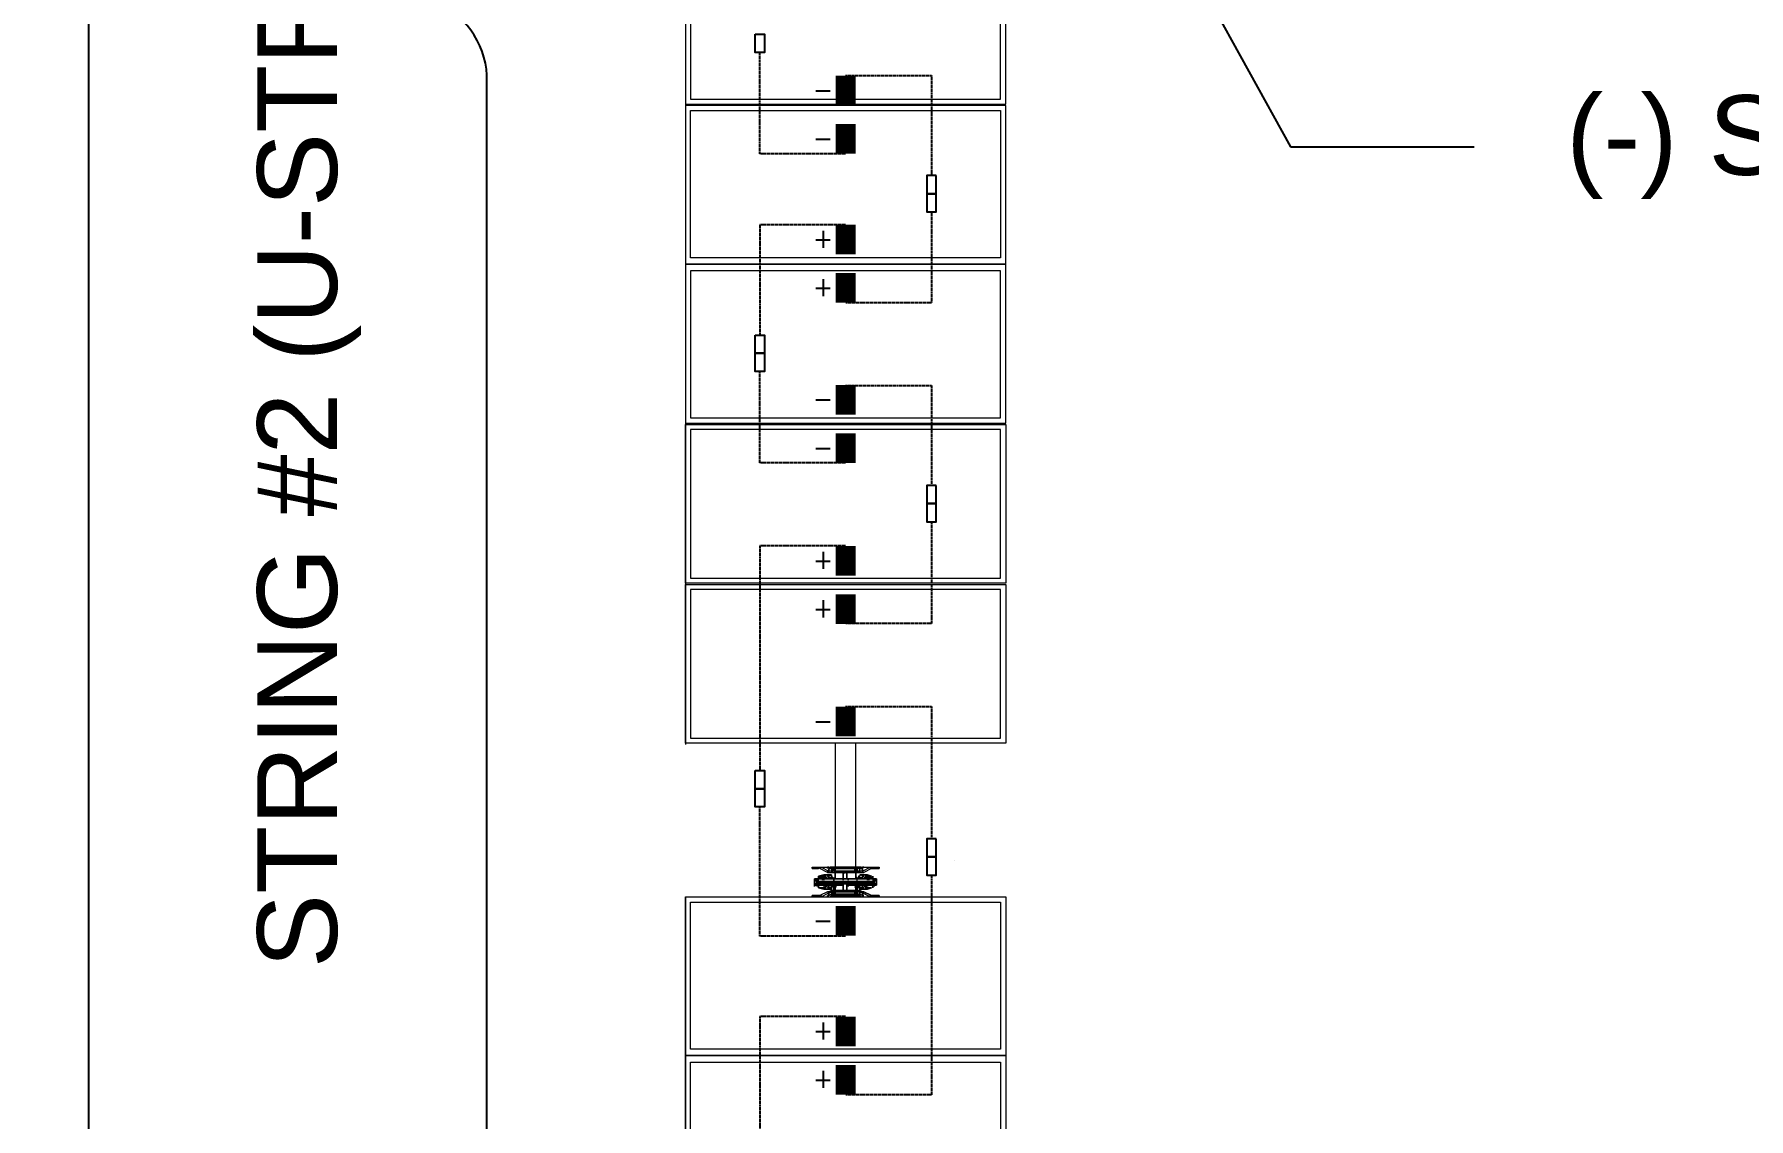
# Model space of a CAD drawing. Header units: feet. Extents: x -13743 to 68376, y -48 to 67763.
# Drawn here: x 5263.4 to 5693.3, y 64284 to 64556 of the extents above; entities that cross this region are included whole.
import ezdxf
from ezdxf import colors
from ezdxf.entities.mleader import LeaderData, LeaderLine
from ezdxf.math import Vec2, Vec3

# ---------------------------------------------------------------- set-up
doc = ezdxf.new("R2010")
doc.units = ezdxf.units.FT
doc.header["$MEASUREMENT"] = 0
doc.linetypes.add('HIDDEN', pattern=[0.375, 0.25, -0.125])
for name, color, linetype in [('E-HARN-COMP', 8, 'Continuous'), ('E-TRNK-CABL-NEG', 6, 'HIDDEN'), ('E-TRUNK-CABLE-POS', 6, 'HIDDEN'), ('G-ANNO-TEXT', 1, 'Continuous'), ('Polarity-Text', 7, 'Continuous')]:
    doc.layers.add(name, color=color, linetype=linetype)
doc.styles.add('NEI-A', font='arial.ttf')

# ---------------------------------------------------------------- blocks, each defined once
blk = doc.blocks.new('A$Ccdbb2b2c')
at = {"lineweight": 5}
for points in [[(9.9446, 0.4133), (11.1829, 0.4133)], [(11.3795, 0.4133), (11.9962, 0.4133), (11.9962, 0), (11.7912, 0), (11.7912, 0.4133), (11.9962, 0.4133)], [(11.5845, 0.4133), (11.5845, 0), (11.7895, 0), (11.7895, 0.4133), (11.5845, 0.4133), (11.5845, 0), (11.5845, 0.4133), (11.7895, 0.4133)], [(11.3412, 0.25), (11.3412, 0.1633)], [(11.3612, 0.2433), (11.3595, 0.2433), (11.3612, 0.2433), (11.3629, 0.2433), (11.3645, 0.2433), (11.3629, 0.2433), (11.3612, 0.2433), (11.3629, 0.2433), (11.3645, 0.245), (11.3629, 0.245), (11.3645, 0.2467), (11.3629, 0.2467), (11.3645, 0.2467), (11.3629, 0.2467), (11.3562, 0.2467), (11.3562, 0.245), (11.3562, 0.2417), (11.3545, 0.2417), (11.3529, 0.2417), (11.3529, 0.2333), (11.3545, 0.2333), (11.3562, 0.2333), (11.3545, 0.2333), (11.3545, 0.23), (11.3545, 0.2333), (11.3545, 0.2417), (11.3562, 0.2417), (11.3562, 0.2433), (11.3562, 0.245), (11.3562, 0.2433), (11.3562, 0.245), (11.3562, 0.2467), (11.3562, 0.245), (11.3579, 0.245), (11.3595, 0.245), (11.3579, 0.245), (11.3595, 0.245), (11.3579, 0.245), (11.3562, 0.2467), (11.3579, 0.2467), (11.3562, 0.2467), (11.3579, 0.245), (11.3595, 0.245), (11.3579, 0.245), (11.3595, 0.245), (11.3579, 0.245), (11.3595, 0.245), (11.3595, 0.2417), (11.3612, 0.2417), (11.3612, 0.245), (11.3629, 0.245), (11.3645, 0.245), (11.3645, 0.2467), (11.3645, 0.245), (11.3645, 0.2433), (11.3629, 0.2433), (11.3645, 0.2433), (11.3629, 0.2433), (11.3645, 0.2433), (11.3645, 0.235), (11.3645, 0.2433), (11.3662, 0.2433), (11.3645, 0.2433), (11.3662, 0.2433), (11.3645, 0.2433), (11.3645, 0.245), (11.3629, 0.2433), (11.3645, 0.2433), (11.3629, 0.2433), (11.3645, 0.2433), (11.3645, 0.245), (11.3629, 0.245), (11.3612, 0.245), (11.3629, 0.245), (11.3612, 0.245), (11.3629, 0.245), (11.3612, 0.245), (11.3629, 0.245), (11.3645, 0.2467), (11.3662, 0.2467), (11.3645, 0.2467), (11.3629, 0.2467), (11.3562, 0.2467), (11.3579, 0.2467)], [(11.3612, 0.2217), (11.3629, 0.2217), (11.3629, 0.1917), (11.3612, 0.1917), (11.3612, 0.2217), (11.3612, 0.2417), (11.3629, 0.2417), (11.3629, 0.2217), (11.3629, 0.2417), (11.3612, 0.2417), (11.3612, 0.2217), (11.3595, 0.2217), (11.3595, 0.1917), (11.3612, 0.1917), (11.3612, 0.1717), (11.3629, 0.1717), (11.3629, 0.1917), (11.3612, 0.1917), (11.3612, 0.2217), (11.3595, 0.2217), (11.3595, 0.2417), (11.3562, 0.2417), (11.3562, 0.2217), (11.3595, 0.2217), (11.3595, 0.2417), (11.3612, 0.2417), (11.3629, 0.2417), (11.3629, 0.2433), (11.3612, 0.2433), (11.3595, 0.2433), (11.3595, 0.2417), (11.3595, 0.245), (11.3579, 0.245), (11.3562, 0.245), (11.3562, 0.2467), (11.3579, 0.2467), (11.3562, 0.2467)], [(11.3562, 0.2467), (11.3562, 0.2467)], [(11.3562, 0.2467), (11.3562, 0.2467)], [(11.3562, 0.245), (11.3562, 0.245)], [(11.3562, 0.2433), (11.3562, 0.235), (11.3562, 0.2433), (11.3562, 0.235), (11.3562, 0.2433), (11.3562, 0.245), (11.3562, 0.2433), (11.3579, 0.2433), (11.3595, 0.2433), (11.3579, 0.2433)], [(11.3562, 0.245), (11.3562, 0.245)], [(11.3645, 0.2467), (11.3645, 0.2467)], [(11.3645, 0.2467), (11.3645, 0.2467)], [(11.3412, 0.2433), (11.3429, 0.2433), (11.3412, 0.2433)], [(11.3412, 0.2433), (11.3429, 0.2433), (11.3412, 0.2433)], [(11.3462, 0.1933), (11.3462, 0.22), (11.3462, 0.2217), (11.3445, 0.2217), (11.3462, 0.2217), (11.3445, 0.2217), (11.3462, 0.2217), (11.3445, 0.2217), (11.3462, 0.2217), (11.3445, 0.2217), (11.3462, 0.2217), (11.3445, 0.2217), (11.3462, 0.2217), (11.3462, 0.22), (11.3462, 0.1933), (11.3462, 0.1917), (11.3462, 0.1883), (11.3479, 0.1883), (11.3479, 0.185), (11.3479, 0.1833), (11.3479, 0.185), (11.3462, 0.185), (11.3412, 0.175), (11.3429, 0.175), (11.3429, 0.1733), (11.3479, 0.1833), (11.3479, 0.185), (11.3462, 0.185), (11.3462, 0.1883), (11.3429, 0.1883), (11.3429, 0.19), (11.3412, 0.19), (11.3412, 0.1883), (11.3412, 0.19), (11.3412, 0.2233), (11.3429, 0.2233), (11.3429, 0.225), (11.3412, 0.225), (11.3412, 0.2267), (11.3412, 0.225), (11.3412, 0.2233), (11.3429, 0.2233), (11.3445, 0.2233), (11.3429, 0.2233), (11.3429, 0.225), (11.3462, 0.225), (11.3462, 0.2283), (11.3462, 0.23), (11.3479, 0.23), (11.3429, 0.24), (11.3412, 0.2383), (11.3462, 0.2283), (11.3479, 0.2283), (11.3479, 0.225), (11.3462, 0.225), (11.3479, 0.225), (11.3479, 0.1883), (11.3462, 0.1883), (11.3462, 0.1917), (11.3462, 0.1933), (11.3479, 0.1933), (11.3562, 0.1933), (11.3545, 0.1933), (11.3545, 0.1917), (11.3562, 0.1917), (11.3545, 0.1917), (11.3562, 0.1917), (11.3562, 0.1717), (11.3595, 0.1717), (11.3595, 0.1917), (11.3595, 0.1733), (11.3612, 0.1733), (11.3629, 0.1733), (11.3612, 0.1733), (11.3595, 0.1733), (11.3595, 0.17), (11.3612, 0.17), (11.3629, 0.17), (11.3645, 0.17), (11.3645, 0.1683), (11.3645, 0.17), (11.3645, 0.1783), (11.3645, 0.17), (11.3662, 0.17), (11.3645, 0.17), (11.3645, 0.1683), (11.3629, 0.17), (11.3612, 0.17), (11.3629, 0.17), (11.3612, 0.17), (11.3629, 0.17), (11.3645, 0.17), (11.3662, 0.17), (11.3645, 0.17), (11.3629, 0.17), (11.3645, 0.17), (11.3629, 0.17), (11.3629, 0.1717), (11.3629, 0.17), (11.3645, 0.1683), (11.3645, 0.1667), (11.3645, 0.1683), (11.3629, 0.1683), (11.3612, 0.17), (11.3612, 0.1717), (11.3595, 0.1717), (11.3595, 0.17), (11.3579, 0.17), (11.3579, 0.1683), (11.3579, 0.17), (11.3579, 0.1683), (11.3595, 0.1683), (11.3579, 0.1683), (11.3562, 0.1683), (11.3562, 0.1717), (11.3545, 0.1717), (11.3545, 0.18), (11.3529, 0.18), (11.3529, 0.1817), (11.3529, 0.18), (11.3529, 0.1733), (11.3512, 0.1783), (11.3512, 0.1883), (11.3512, 0.1867), (11.3512, 0.1883), (11.3512, 0.1783), (11.3529, 0.1733), (11.3529, 0.18), (11.3545, 0.18), (11.3545, 0.1833), (11.3545, 0.18), (11.3545, 0.1717), (11.3562, 0.1717), (11.3562, 0.1667), (11.3562, 0.1683), (11.3579, 0.1683), (11.3579, 0.17), (11.3595, 0.17), (11.3595, 0.1733), (11.3595, 0.1917), (11.3595, 0.2217), (11.3562, 0.2217), (11.3562, 0.1917)], [(11.3429, 0.2433), (11.3429, 0.2433)], [(11.3429, 0.2433), (11.3429, 0.2433)], [(11.3429, 0.24), (11.3429, 0.24)], [(11.3429, 0.24), (11.3429, 0.24)], [(11.3445, 0.22), (11.3429, 0.22), (11.3429, 0.2217)], [(11.3445, 0.2217), (11.3429, 0.2217)], [(11.3429, 0.2217), (11.3429, 0.22), (11.3445, 0.22)], [(11.3429, 0.2217), (11.3445, 0.2217)], [(11.3445, 0.2217), (11.3445, 0.2233), (11.3462, 0.2217)], [(11.3462, 0.2217), (11.3445, 0.2233), (11.3445, 0.2217)], [(11.3445, 0.2217), (11.3462, 0.2217)], [(11.3445, 0.2217), (11.3462, 0.2217)], [(11.3445, 0.2217), (11.3462, 0.2217)], [(11.3445, 0.2217), (11.3462, 0.2217)], [(11.3445, 0.2217), (11.3462, 0.2217)], [(11.3445, 0.2217), (11.3462, 0.2217)], [(11.3462, 0.225), (11.3462, 0.225)], [(11.3462, 0.225), (11.3462, 0.225)], [(11.3479, 0.225), (11.3479, 0.225)], [(11.3479, 0.225), (11.3479, 0.225)], [(11.3529, 0.24), (11.3529, 0.24)], [(11.3529, 0.24), (11.3529, 0.24)], [(11.3529, 0.235), (11.3529, 0.235)], [(11.3529, 0.235), (11.3529, 0.235)], [(11.3545, 0.2217), (11.3562, 0.2217)], [(11.3545, 0.2217), (11.3562, 0.2217)], [(11.3545, 0.2217), (11.3562, 0.2217)], [(11.3545, 0.2217), (11.3562, 0.2217)], [(11.3545, 0.2217), (11.3562, 0.2217)], [(11.3545, 0.2217), (11.3562, 0.2217)], [(11.3595, 0.2217), (11.3595, 0.2417), (11.3562, 0.2417), (11.3562, 0.2217)], [(11.3595, 0.1917), (11.3562, 0.1917), (11.3562, 0.2217)], [(11.3595, 0.2433), (11.3595, 0.2417), (11.3595, 0.2217), (11.3612, 0.2217)], [(11.3595, 0.1917), (11.3595, 0.2217), (11.3595, 0.1917)], [(11.3629, 0.1917), (11.3629, 0.2217), (11.3612, 0.2217)], [(11.3645, 0.2433), (11.3645, 0.235)], [(11.3645, 0.235), (11.3645, 0.2433)], [(11.3662, 0.24), (11.3662, 0.24)], [(11.3662, 0.24), (11.3662, 0.24)], [(11.3662, 0.2217), (11.3679, 0.2217)], [(11.3679, 0.235), (11.3679, 0.235)], [(11.3679, 0.235), (11.3679, 0.235)], [(11.3779, 0.2217), (11.3762, 0.2217), (11.3745, 0.2217), (11.3762, 0.2217), (11.3745, 0.2217), (11.3762, 0.2217), (11.3745, 0.2217), (11.3762, 0.2217), (11.3745, 0.2217), (11.3762, 0.2217), (11.3745, 0.2217), (11.3762, 0.2217), (11.3745, 0.2233), (11.3745, 0.2217), (11.3762, 0.2217), (11.3762, 0.22), (11.3745, 0.22), (11.3729, 0.22), (11.3729, 0.2217), (11.3729, 0.2233), (11.3745, 0.2233), (11.3762, 0.2233), (11.3762, 0.2217), (11.3762, 0.22), (11.3745, 0.22), (11.3745, 0.2233), (11.3762, 0.2217), (11.3745, 0.2217), (11.3762, 0.2217), (11.3745, 0.2217), (11.3762, 0.2217), (11.3745, 0.2217), (11.3762, 0.2217), (11.3745, 0.2217), (11.3762, 0.2217), (11.3745, 0.2217), (11.3745, 0.22), (11.3762, 0.22), (11.3762, 0.1933), (11.3745, 0.1933), (11.3762, 0.1933), (11.3745, 0.1933), (11.3762, 0.1933), (11.3745, 0.1933), (11.3762, 0.1933), (11.3745, 0.1933), (11.3762, 0.1933), (11.3745, 0.1933), (11.3762, 0.1933), (11.3745, 0.1933), (11.3745, 0.195), (11.3762, 0.1933), (11.3762, 0.1917), (11.3762, 0.19), (11.3762, 0.1883), (11.3779, 0.1883), (11.3795, 0.1867), (11.3779, 0.1883), (11.3762, 0.1883), (11.3762, 0.19), (11.3779, 0.19), (11.3779, 0.2233), (11.3762, 0.2233), (11.3779, 0.2233), (11.3779, 0.225), (11.3779, 0.2233), (11.3762, 0.2233), (11.3779, 0.2233), (11.3779, 0.19), (11.3762, 0.19), (11.3762, 0.1917), (11.3762, 0.1933), (11.3745, 0.1933), (11.3762, 0.1933), (11.3745, 0.1933), (11.3762, 0.1933), (11.3745, 0.1933), (11.3762, 0.1933), (11.3745, 0.1933), (11.3762, 0.1933), (11.3762, 0.22)], [(11.3729, 0.225), (11.3729, 0.225)], [(11.3745, 0.225), (11.3745, 0.225)], [(11.3745, 0.225), (11.3745, 0.225)], [(11.3745, 0.22), (11.3762, 0.22), (11.3762, 0.2217)], [(11.3795, 0.2433), (11.3779, 0.2433), (11.3795, 0.2433)], [(11.3779, 0.2433), (11.3779, 0.2433)], [(11.3779, 0.2433), (11.3795, 0.2433), (11.3779, 0.2433)], [(11.3779, 0.24), (11.3779, 0.24)], [(11.3779, 0.24), (11.3779, 0.24)], [(11.1812, 0.22), (11.3412, 0.22), (11.3429, 0.22), (11.3429, 0.1933), (11.3429, 0.1917), (11.3445, 0.1917), (11.3429, 0.1917), (11.3429, 0.1933), (11.3412, 0.1933), (11.1812, 0.1933)], [(11.3429, 0.1933), (11.3429, 0.22)], [(11.3445, 0.22), (11.3462, 0.22)], [(11.3445, 0.22), (11.3462, 0.22)], [(11.3479, 0.2083), (11.3495, 0.2083)], [(11.3562, 0.21), (11.3579, 0.21)], [(11.3562, 0.21), (11.3579, 0.21)], [(11.3562, 0.205), (11.3562, 0.2033)], [(11.3562, 0.205), (11.3562, 0.2033)], [(11.3562, 0.2033), (11.3579, 0.2033)], [(11.3562, 0.2033), (11.3579, 0.2033)], [(11.3562, 0.2033), (11.3562, 0.2)], [(11.3562, 0.2033), (11.3562, 0.2)], [(11.3562, 0.2033), (11.3579, 0.2033)], [(11.3562, 0.2033), (11.3579, 0.2033)], [(11.3562, 0.2033), (11.3579, 0.2033)], [(11.3562, 0.2033), (11.3579, 0.2033)], [(11.3562, 0.2033), (11.3579, 0.2033)], [(11.3562, 0.2033), (11.3579, 0.2033)], [(11.3729, 0.2083), (11.3712, 0.2083), (11.3712, 0.205), (11.3629, 0.205), (11.3712, 0.205), (11.3729, 0.205)], [(11.3645, 0.2117), (11.3645, 0.2133), (11.3645, 0.21)], [(11.3645, 0.21), (11.3645, 0.2117)], [(11.3645, 0.21), (11.3662, 0.21)], [(11.3645, 0.21), (11.3662, 0.21)], [(11.3645, 0.21), (11.3662, 0.21)], [(11.3645, 0.21), (11.3662, 0.21)], [(11.3645, 0.21), (11.3662, 0.21)], [(11.3645, 0.21), (11.3662, 0.21)], [(11.3645, 0.21), (11.3662, 0.21)], [(11.3645, 0.21), (11.3662, 0.21)], [(11.3645, 0.2017), (11.3645, 0.205)], [(11.3645, 0.205), (11.3645, 0.2033)], [(11.3645, 0.2033), (11.3645, 0.205)], [(11.3645, 0.2017), (11.3645, 0.205)], [(11.3645, 0.2033), (11.3645, 0.2)], [(11.3645, 0.2033), (11.3645, 0.2)], [(11.3645, 0.2033), (11.3645, 0.2)], [(11.3645, 0.2033), (11.3645, 0.2)], [(11.3645, 0.2033), (11.3662, 0.2033)], [(11.3645, 0.2033), (11.3662, 0.2033)], [(11.3645, 0.2033), (11.3662, 0.2033)], [(11.3645, 0.2033), (11.3662, 0.2033)], [(11.3645, 0.2033), (11.3662, 0.2033)], [(11.3645, 0.2017), (11.3645, 0.2)], [(11.3645, 0.2017), (11.3645, 0.2)], [(11.3645, 0.1783), (11.3645, 0.2)], [(11.3645, 0.1783), (11.3645, 0.2)], [(11.3712, 0.205), (11.3712, 0.2083)], [(11.3429, 0.1933), (11.3445, 0.1933)], [(11.3445, 0.1933), (11.3429, 0.1933)], [(11.3445, 0.1933), (11.3445, 0.195), (11.3462, 0.1933)], [(11.3445, 0.1933), (11.3462, 0.1933)], [(11.3445, 0.1933), (11.3462, 0.1933)], [(11.3445, 0.1933), (11.3462, 0.1933)], [(11.3445, 0.1933), (11.3462, 0.1933)], [(11.3445, 0.1933), (11.3462, 0.1933)], [(11.3445, 0.1933), (11.3462, 0.1933)], [(11.3445, 0.1933), (11.3462, 0.1933)], [(11.3445, 0.1933), (11.3462, 0.1933)], [(11.3445, 0.1933), (11.3462, 0.1933)], [(11.3445, 0.1933), (11.3462, 0.1933)], [(11.3445, 0.1933), (11.3462, 0.1933)], [(11.3445, 0.1933), (11.3462, 0.1933)], [(11.3445, 0.1933), (11.3462, 0.1933)], [(11.3445, 0.1933), (11.3462, 0.1933)], [(11.3445, 0.1933), (11.3462, 0.1933)], [(11.3462, 0.1883), (11.3462, 0.1883)], [(11.3462, 0.1883), (11.3462, 0.1883)], [(11.3545, 0.1917), (11.3562, 0.1917), (11.3545, 0.1917), (11.3562, 0.1917), (11.3545, 0.1917), (11.3545, 0.1933), (11.3562, 0.1933), (11.3479, 0.1933)], [(11.3479, 0.1883), (11.3479, 0.1883)], [(11.3479, 0.1883), (11.3479, 0.1883)], [(11.3512, 0.1883), (11.3512, 0.1783)], [(11.3512, 0.1883), (11.3529, 0.1883)], [(11.3512, 0.1783), (11.3512, 0.1883)], [(11.3529, 0.1783), (11.3529, 0.1783)], [(11.3529, 0.1783), (11.3529, 0.1783)], [(11.3595, 0.17), (11.3612, 0.17), (11.3629, 0.1683), (11.3612, 0.17), (11.3629, 0.17), (11.3612, 0.17), (11.3595, 0.17), (11.3595, 0.1717), (11.3612, 0.1717), (11.3612, 0.17), (11.3629, 0.1683), (11.3645, 0.1683), (11.3645, 0.1667), (11.3645, 0.1683), (11.3645, 0.17), (11.3629, 0.17), (11.3612, 0.17), (11.3629, 0.17), (11.3645, 0.17), (11.3629, 0.17), (11.3645, 0.17), (11.3645, 0.1783), (11.3645, 0.17), (11.3629, 0.17), (11.3612, 0.17), (11.3595, 0.17), (11.3579, 0.17), (11.3579, 0.1683), (11.3579, 0.17), (11.3562, 0.17), (11.3562, 0.1683), (11.3562, 0.17), (11.3562, 0.1783), (11.3562, 0.17), (11.3579, 0.17), (11.3595, 0.17), (11.3612, 0.17), (11.3595, 0.17), (11.3579, 0.17), (11.3595, 0.17), (11.3579, 0.17), (11.3595, 0.17), (11.3579, 0.17), (11.3595, 0.17), (11.3579, 0.17), (11.3595, 0.17), (11.3612, 0.17), (11.3629, 0.1683), (11.3629, 0.1667), (11.3579, 0.1667), (11.3562, 0.1667), (11.3562, 0.1683), (11.3562, 0.1667), (11.3562, 0.1683), (11.3562, 0.17), (11.3562, 0.1683), (11.3562, 0.1667), (11.3579, 0.1667), (11.3629, 0.1667), (11.3645, 0.1667), (11.3645, 0.1683), (11.3629, 0.1683), (11.3612, 0.17)], [(11.3595, 0.1917), (11.3612, 0.1917)], [(11.3595, 0.1917), (11.3612, 0.1917)], [(11.3612, 0.1917), (11.3612, 0.1717), (11.3629, 0.1717), (11.3629, 0.1917)], [(11.3662, 0.1717), (11.3645, 0.1717), (11.3645, 0.18), (11.3645, 0.1717), (11.3679, 0.1717), (11.3645, 0.1717)], [(11.3645, 0.1783), (11.3662, 0.1783)], [(11.3645, 0.1783), (11.3662, 0.1783)], [(11.3679, 0.1783), (11.3679, 0.1783)], [(11.3679, 0.1783), (11.3679, 0.1783)], [(11.3729, 0.1883), (11.3729, 0.1883)], [(11.3745, 0.1883), (11.3745, 0.1883)], [(11.3745, 0.1883), (11.3745, 0.1883)], [(11.3412, 0.17), (11.3429, 0.17), (11.3412, 0.17)], [(11.3412, 0.17), (11.3429, 0.17), (11.3412, 0.17)], [(11.3429, 0.1733), (11.3429, 0.1733)], [(11.3429, 0.1733), (11.3429, 0.1733)], [(11.3562, 0.1683), (11.3562, 0.1683)], [(11.3562, 0.1683), (11.3562, 0.1683)], [(11.3562, 0.1683), (11.3562, 0.1683)], [(11.3562, 0.1683), (11.3562, 0.1683)], [(11.3645, 0.1683), (11.3645, 0.1683)], [(11.3645, 0.1683), (11.3645, 0.1683)], [(11.3662, 0.1733), (11.3662, 0.1733)], [(11.3662, 0.1733), (11.3662, 0.1733)], [(11.3779, 0.1733), (11.3779, 0.1733)], [(11.3779, 0.1733), (11.3779, 0.1733)], [(11.3795, 0.17), (11.3779, 0.17), (11.3795, 0.17)], [(11.3795, 0.17), (11.3779, 0.17), (11.3795, 0.17)]]:
    blk.add_lwpolyline(points, dxfattribs=at)
for points in [[(10.1513, 0.4133), (10.3562, 0.4133), (10.3562, 0), (10.1513, 0)], [(10.3496, 0.0067), (10.1579, 0.0067), (10.1579, 0.4067), (10.3496, 0.4067)], [(10.5629, 0.4133), (10.5629, 0), (10.3579, 0), (10.3579, 0.4133)], [(10.3646, 0.4067), (10.3646, 0.0067), (10.5546, 0.0067), (10.5546, 0.4067)], [(10.7679, 0), (10.5629, 0), (10.5629, 0.4133), (10.7679, 0.4133)], [(10.7612, 0.0067), (10.5712, 0.0067), (10.5712, 0.4067), (10.7612, 0.4067)], [(10.9746, 0.4133), (10.7696, 0.4133), (10.7696, 0), (10.9746, 0)], [(10.9679, 0.4067), (10.9679, 0.0067), (10.7762, 0.0067), (10.7762, 0.4067)], [(11.1812, 0.4133), (10.9762, 0.4133), (10.9762, 0), (11.1812, 0)], [(11.1745, 0.4067), (11.1745, 0.0067), (10.9829, 0.0067), (10.9829, 0.4067)], [(11.5845, 0), (11.5845, 0.4133), (11.3795, 0.4133), (11.3795, 0)], [(11.5762, 0.0067), (11.5762, 0.4067), (11.3862, 0.4067), (11.3862, 0.0067)], [(11.7829, 0.4067), (11.5929, 0.4067), (11.5929, 0.0067), (11.7829, 0.0067)], [(11.3412, 0.24), (11.3429, 0.2417), (11.3429, 0.2433), (11.3429, 0.25), (11.3412, 0.25), (11.3429, 0.25), (11.3429, 0.2433), (11.3429, 0.2417)], [(11.3595, 0.2433), (11.3579, 0.2433), (11.3562, 0.2433), (11.3579, 0.2433), (11.3595, 0.2433), (11.3579, 0.2433), (11.3595, 0.2433), (11.3612, 0.2433), (11.3595, 0.2433), (11.3612, 0.2433), (11.3595, 0.2433), (11.3612, 0.2433), (11.3629, 0.2433), (11.3629, 0.2417), (11.3612, 0.2417), (11.3612, 0.245), (11.3629, 0.245), (11.3645, 0.245), (11.3645, 0.2467), (11.3645, 0.245), (11.3645, 0.2433), (11.3629, 0.2433), (11.3612, 0.2433)], [(11.3629, 0.245), (11.3612, 0.245)], [(11.3795, 0.24), (11.3779, 0.24), (11.3779, 0.2417), (11.3779, 0.2433), (11.3779, 0.25), (11.3795, 0.25), (11.3779, 0.25), (11.3779, 0.2417), (11.3779, 0.24)], [(11.3429, 0.19), (11.3412, 0.19), (11.3412, 0.2233), (11.3412, 0.225), (11.3429, 0.225), (11.3429, 0.2283), (11.3462, 0.2283), (11.3429, 0.2283), (11.3429, 0.225), (11.3462, 0.225), (11.3462, 0.2283), (11.3462, 0.23), (11.3479, 0.23), (11.3429, 0.24), (11.3412, 0.2383), (11.3462, 0.2283), (11.3479, 0.2283), (11.3479, 0.225), (11.3462, 0.225), (11.3462, 0.2233), (11.3462, 0.225), (11.3479, 0.225), (11.3479, 0.1883), (11.3462, 0.1883), (11.3479, 0.1883), (11.3479, 0.185), (11.3462, 0.185), (11.3429, 0.185), (11.3429, 0.1883)], [(11.3429, 0.23), (11.3412, 0.23), (11.3412, 0.2283), (11.3412, 0.23)], [(11.3445, 0.2233), (11.3429, 0.2217), (11.3445, 0.22), (11.3462, 0.2217)], [(11.3445, 0.2233), (11.3429, 0.2233), (11.3429, 0.2217), (11.3429, 0.22), (11.3445, 0.22), (11.3462, 0.22), (11.3462, 0.2217), (11.3462, 0.2233)], [(11.3445, 0.2233), (11.3429, 0.2217), (11.3445, 0.22), (11.3462, 0.2217)], [(11.3445, 0.2233), (11.3429, 0.2233), (11.3429, 0.2217), (11.3429, 0.22), (11.3445, 0.22), (11.3462, 0.22), (11.3462, 0.2217), (11.3462, 0.2233)], [(11.3462, 0.2217), (11.3445, 0.2217)], [(11.3479, 0.23), (11.3479, 0.2283)], [(11.3529, 0.2417), (11.3512, 0.235), (11.3512, 0.225), (11.3512, 0.2267), (11.3512, 0.225), (11.3512, 0.235)], [(11.3512, 0.225), (11.3529, 0.23), (11.3512, 0.225), (11.3529, 0.225), (11.3545, 0.2233), (11.3545, 0.2283), (11.3545, 0.2233), (11.3562, 0.2233), (11.3545, 0.2233), (11.3529, 0.225), (11.3545, 0.2233), (11.3529, 0.225), (11.3545, 0.2233), (11.3529, 0.225), (11.3545, 0.2233), (11.3545, 0.225), (11.3545, 0.2233), (11.3529, 0.225), (11.3512, 0.225), (11.3512, 0.235)], [(11.3529, 0.2417), (11.3529, 0.2333), (11.3545, 0.2333), (11.3545, 0.2417)], [(11.3529, 0.2333), (11.3529, 0.2317)], [(11.3529, 0.23), (11.3529, 0.2283), (11.3545, 0.2283), (11.3562, 0.2283), (11.3545, 0.2283), (11.3529, 0.2283)], [(11.3562, 0.2217), (11.3545, 0.2217)], [(11.3562, 0.2217), (11.3545, 0.2217)], [(11.3562, 0.2133), (11.3562, 0.235), (11.3579, 0.235), (11.3562, 0.235), (11.3562, 0.2133), (11.3562, 0.21), (11.3562, 0.2133), (11.3562, 0.2117), (11.3562, 0.2367), (11.3579, 0.2367), (11.3562, 0.2367), (11.3562, 0.2117), (11.3562, 0.21), (11.3579, 0.21), (11.3562, 0.21), (11.3579, 0.21), (11.3562, 0.21), (11.3579, 0.21), (11.3562, 0.21), (11.3579, 0.21), (11.3562, 0.21), (11.3562, 0.2117)], [(11.3629, 0.2117), (11.3645, 0.2117), (11.3645, 0.2367), (11.3629, 0.2367), (11.3645, 0.2367), (11.3645, 0.2117)], [(11.3645, 0.2417), (11.3662, 0.2417), (11.3645, 0.2417), (11.3645, 0.2333), (11.3662, 0.2333), (11.3662, 0.23), (11.3662, 0.2333), (11.3645, 0.2333), (11.3679, 0.2333), (11.3679, 0.2417)], [(11.3679, 0.2417), (11.3645, 0.2417), (11.3645, 0.2333), (11.3679, 0.2333)], [(11.3662, 0.21), (11.3645, 0.21), (11.3662, 0.21), (11.3645, 0.21), (11.3645, 0.2117), (11.3645, 0.2133), (11.3645, 0.235), (11.3662, 0.235), (11.3645, 0.235), (11.3645, 0.2133), (11.3645, 0.21)], [(11.3679, 0.23), (11.3679, 0.225), (11.3662, 0.225), (11.3662, 0.2233), (11.3645, 0.2283), (11.3662, 0.2283)], [(11.3662, 0.2283), (11.3645, 0.2283), (11.3662, 0.2233), (11.3662, 0.225), (11.3679, 0.225), (11.3679, 0.23), (11.3662, 0.2283), (11.3645, 0.2283)], [(11.3645, 0.2233), (11.3662, 0.2233), (11.3679, 0.225), (11.3662, 0.2233)], [(11.3679, 0.2217), (11.3662, 0.2217), (11.3645, 0.2217), (11.3712, 0.2217)], [(11.3679, 0.2217), (11.3662, 0.2217), (11.3645, 0.2217), (11.3712, 0.2217)], [(11.3679, 0.225), (11.3662, 0.2233), (11.3662, 0.225), (11.3662, 0.2233), (11.3679, 0.225), (11.3662, 0.2233)], [(11.3679, 0.2417), (11.3695, 0.235), (11.3695, 0.225), (11.3679, 0.225), (11.3679, 0.2267), (11.3679, 0.225), (11.3695, 0.225), (11.3695, 0.235)], [(11.3679, 0.2317), (11.3679, 0.2333)], [(11.3729, 0.225), (11.3712, 0.225), (11.3712, 0.1883), (11.3729, 0.1883), (11.3729, 0.1917), (11.3729, 0.1883), (11.3712, 0.1883), (11.3729, 0.185), (11.3745, 0.185), (11.3795, 0.175), (11.3779, 0.175), (11.3779, 0.1733), (11.3729, 0.1833), (11.3729, 0.185), (11.3745, 0.185), (11.3729, 0.1883), (11.3762, 0.1883), (11.3779, 0.185), (11.3745, 0.185), (11.3779, 0.185), (11.3779, 0.1833), (11.3779, 0.185), (11.3795, 0.185), (11.3779, 0.185), (11.3762, 0.1883), (11.3729, 0.1883), (11.3745, 0.185), (11.3729, 0.185), (11.3729, 0.1833), (11.3779, 0.1733), (11.3779, 0.175), (11.3795, 0.175), (11.3745, 0.185), (11.3729, 0.185), (11.3712, 0.1883), (11.3729, 0.1883), (11.3712, 0.1883), (11.3712, 0.225), (11.3695, 0.225), (11.3712, 0.225), (11.3729, 0.225), (11.3712, 0.225), (11.3729, 0.2283), (11.3745, 0.2283), (11.3729, 0.225), (11.3762, 0.225), (11.3762, 0.2233), (11.3762, 0.225), (11.3729, 0.225), (11.3745, 0.2283), (11.3729, 0.23), (11.3779, 0.24), (11.3779, 0.2383), (11.3795, 0.2383), (11.3745, 0.2283), (11.3729, 0.2283), (11.3729, 0.23), (11.3729, 0.2283), (11.3712, 0.225), (11.3729, 0.225), (11.3729, 0.2233)], [(11.3695, 0.225), (11.3695, 0.235)], [(11.3795, 0.2267), (11.3779, 0.225), (11.3762, 0.225), (11.3779, 0.2283), (11.3745, 0.2283), (11.3729, 0.23), (11.3779, 0.24), (11.3779, 0.2383), (11.3795, 0.2383), (11.3745, 0.2283), (11.3779, 0.2283), (11.3762, 0.225), (11.3779, 0.225)], [(11.3745, 0.2233), (11.3729, 0.2217), (11.3745, 0.22), (11.3762, 0.2217)], [(11.3745, 0.2233), (11.3729, 0.2217), (11.3745, 0.22), (11.3762, 0.2217)], [(11.3745, 0.22), (11.3762, 0.22), (11.3762, 0.2217), (11.3762, 0.2233), (11.3745, 0.2233), (11.3729, 0.2233), (11.3729, 0.2217), (11.3729, 0.22)], [(11.3795, 0.23), (11.3779, 0.23), (11.3779, 0.2283), (11.3779, 0.23)], [(11.3429, 0.21), (11.3412, 0.21)], [(11.3429, 0.2083), (11.3412, 0.2083)], [(11.3429, 0.205), (11.3412, 0.205)], [(11.3429, 0.205), (11.3412, 0.205)], [(11.3562, 0.22), (11.3479, 0.22)], [(11.3562, 0.21), (11.3479, 0.21), (11.3562, 0.21), (11.3562, 0.2133), (11.3562, 0.21), (11.3579, 0.21), (11.3562, 0.21), (11.3579, 0.21)], [(11.3479, 0.205), (11.3479, 0.2083), (11.3479, 0.205), (11.3562, 0.205), (11.3562, 0.1767), (11.3579, 0.1767), (11.3562, 0.1767), (11.3562, 0.2017), (11.3562, 0.205)], [(11.3579, 0.2033), (11.3562, 0.2033), (11.3562, 0.205), (11.3562, 0.2033), (11.3579, 0.2033), (11.3562, 0.2033)], [(11.3562, 0.2), (11.3562, 0.2017), (11.3562, 0.2), (11.3562, 0.2033)], [(11.3562, 0.1783), (11.3562, 0.2), (11.3562, 0.1783), (11.3579, 0.1783)], [(11.3712, 0.21), (11.3629, 0.21)], [(11.3629, 0.2017), (11.3645, 0.2017), (11.3645, 0.1767), (11.3629, 0.1767), (11.3645, 0.1767), (11.3645, 0.2017)], [(11.3712, 0.22), (11.3645, 0.22)], [(11.3645, 0.2133), (11.3645, 0.21)], [(11.3662, 0.21), (11.3645, 0.21)], [(11.3662, 0.2033), (11.3645, 0.2033), (11.3645, 0.205), (11.3645, 0.2033)], [(11.3662, 0.2033), (11.3645, 0.2033)], [(11.3662, 0.2183), (11.3679, 0.22)], [(11.3729, 0.22), (11.3729, 0.1933)], [(11.3795, 0.22), (11.3779, 0.22)], [(11.3795, 0.21), (11.3779, 0.21)], [(11.3795, 0.2083), (11.3779, 0.2083)], [(11.3779, 0.205), (11.3795, 0.205)], [(11.3779, 0.205), (11.3795, 0.205)], [(11.3412, 0.1867), (11.3412, 0.1883), (11.3429, 0.1883), (11.3429, 0.185), (11.3462, 0.185), (11.3412, 0.175), (11.3429, 0.175), (11.3429, 0.1733), (11.3479, 0.1833), (11.3479, 0.185), (11.3462, 0.185), (11.3462, 0.1883), (11.3412, 0.1883)], [(11.3412, 0.185), (11.3412, 0.1833), (11.3412, 0.185), (11.3429, 0.185)], [(11.3445, 0.195), (11.3429, 0.195), (11.3429, 0.1933), (11.3429, 0.1917), (11.3445, 0.1917), (11.3462, 0.1917), (11.3462, 0.1933), (11.3462, 0.195)], [(11.3445, 0.195), (11.3429, 0.1933), (11.3445, 0.1917), (11.3462, 0.1933)], [(11.3445, 0.195), (11.3429, 0.1933), (11.3445, 0.1917), (11.3462, 0.1933)], [(11.3445, 0.195), (11.3429, 0.195), (11.3429, 0.1933), (11.3429, 0.1917), (11.3445, 0.1917), (11.3462, 0.1917), (11.3462, 0.1933), (11.3462, 0.195)], [(11.3429, 0.1917), (11.3429, 0.19)], [(11.3445, 0.1933), (11.3462, 0.1933), (11.3445, 0.195)], [(11.3462, 0.1933), (11.3445, 0.1933)], [(11.3445, 0.1917), (11.3462, 0.1917)], [(11.3529, 0.1833), (11.3512, 0.1883), (11.3529, 0.1883), (11.3529, 0.19), (11.3545, 0.19), (11.3545, 0.185), (11.3529, 0.185)], [(11.3545, 0.185), (11.3562, 0.185), (11.3545, 0.185), (11.3529, 0.185), (11.3529, 0.1833), (11.3512, 0.1883), (11.3529, 0.1883), (11.3529, 0.19), (11.3545, 0.19)], [(11.3529, 0.1883), (11.3545, 0.19)], [(11.3562, 0.19), (11.3545, 0.19), (11.3529, 0.1883), (11.3545, 0.19), (11.3545, 0.1883), (11.3545, 0.19), (11.3529, 0.1883), (11.3545, 0.19)], [(11.3562, 0.18), (11.3545, 0.18)], [(11.3595, 0.1717), (11.3595, 0.1917), (11.3562, 0.1917), (11.3562, 0.1717)], [(11.3562, 0.17), (11.3562, 0.1783)], [(11.3712, 0.1933), (11.3679, 0.1933), (11.3662, 0.195), (11.3679, 0.1933), (11.3712, 0.1933), (11.3645, 0.1933)], [(11.3645, 0.1917), (11.3712, 0.1917), (11.3645, 0.1917), (11.3662, 0.1917), (11.3679, 0.1917), (11.3662, 0.1917)], [(11.3679, 0.1833), (11.3679, 0.185), (11.3645, 0.185), (11.3662, 0.19), (11.3645, 0.19), (11.3662, 0.19), (11.3645, 0.185), (11.3662, 0.185), (11.3645, 0.185), (11.3679, 0.185), (11.3679, 0.1833), (11.3679, 0.1883), (11.3679, 0.19), (11.3662, 0.19), (11.3679, 0.1883), (11.3662, 0.19), (11.3679, 0.19), (11.3679, 0.1883), (11.3662, 0.19), (11.3679, 0.1883), (11.3662, 0.19), (11.3679, 0.1883)], [(11.3679, 0.1733), (11.3695, 0.1783), (11.3695, 0.1883), (11.3712, 0.1883), (11.3695, 0.1883), (11.3695, 0.1783), (11.3679, 0.1733), (11.3679, 0.18), (11.3645, 0.18), (11.3662, 0.18), (11.3662, 0.1833), (11.3662, 0.18), (11.3645, 0.18), (11.3679, 0.18), (11.3679, 0.1817), (11.3679, 0.18)], [(11.3679, 0.1917), (11.3662, 0.1917)], [(11.3662, 0.1883), (11.3662, 0.19)], [(11.3679, 0.1867), (11.3679, 0.1883), (11.3695, 0.1883), (11.3695, 0.1783), (11.3695, 0.1883), (11.3679, 0.1883)], [(11.3745, 0.195), (11.3729, 0.1933), (11.3745, 0.1917), (11.3762, 0.1933)], [(11.3745, 0.1917), (11.3762, 0.1917), (11.3762, 0.1933), (11.3762, 0.195), (11.3745, 0.195), (11.3729, 0.195), (11.3729, 0.1933), (11.3729, 0.1917)], [(11.3745, 0.1917), (11.3762, 0.1917), (11.3762, 0.1933), (11.3762, 0.195), (11.3745, 0.195), (11.3729, 0.195), (11.3729, 0.1933), (11.3729, 0.1917)], [(11.3745, 0.195), (11.3729, 0.1933), (11.3745, 0.1917), (11.3762, 0.1933)], [(11.3729, 0.1833), (11.3729, 0.185)], [(11.3745, 0.1933), (11.3762, 0.1933), (11.3745, 0.195)], [(11.3762, 0.1917), (11.3745, 0.1917), (11.3745, 0.1933), (11.3745, 0.1917)], [(11.3779, 0.1933), (11.3795, 0.1933)], [(11.3779, 0.1883), (11.3779, 0.19), (11.3779, 0.1883), (11.3795, 0.1883)], [(11.3412, 0.1733), (11.3429, 0.1733), (11.3429, 0.1717), (11.3429, 0.17), (11.3429, 0.1633), (11.3412, 0.1633), (11.3429, 0.1633), (11.3429, 0.17), (11.3429, 0.1717), (11.3429, 0.1733)], [(11.3545, 0.1717), (11.3529, 0.1717)], [(11.3579, 0.1683), (11.3562, 0.1683), (11.3562, 0.1667), (11.3562, 0.1683)], [(11.3629, 0.1667), (11.3645, 0.1667), (11.3645, 0.1683), (11.3629, 0.1683)], [(11.3795, 0.1733), (11.3779, 0.1733), (11.3779, 0.1717), (11.3779, 0.17), (11.3779, 0.1633), (11.3795, 0.1633), (11.3779, 0.1633), (11.3779, 0.17), (11.3779, 0.1717), (11.3779, 0.1733)]]:
    blk.add_lwpolyline(points, close=True, dxfattribs=at)

msp = doc.modelspace()

# ---------------------------------------------------------------- linework, layer by layer
at = {"color": 142}
msp.add_lwpolyline([(5494.11, 64348.87), (5494.11, 64348.87)], dxfattribs=at)
at = {"layer": 'E-HARN-COMP'}
for points in [[(5444.13, 64556.03), (5446.45, 64556.03), (5446.45, 64551.47), (5444.13, 64551.47)], [(5489.52, 64520.6), (5487.2, 64520.6), (5487.2, 64516.04), (5489.52, 64516.04)], [(5489.52, 64516.04), (5487.2, 64516.04), (5487.2, 64511.47), (5489.52, 64511.47)], [(5444.13, 64480.6), (5446.45, 64480.6), (5446.45, 64476.04), (5444.13, 64476.04)], [(5444.13, 64476.04), (5446.45, 64476.04), (5446.45, 64471.48), (5444.13, 64471.48)], [(5489.52, 64442.86), (5487.2, 64442.86), (5487.2, 64438.3), (5489.52, 64438.3)], [(5489.52, 64438.3), (5487.2, 64438.3), (5487.2, 64433.73), (5489.52, 64433.73)], [(5444.13, 64371.36), (5446.45, 64371.36), (5446.45, 64366.79), (5444.13, 64366.79)], [(5444.13, 64366.79), (5446.45, 64366.79), (5446.45, 64362.23), (5444.13, 64362.23)], [(5489.52, 64354.24), (5487.2, 64354.24), (5487.2, 64349.68), (5489.52, 64349.68)], [(5489.52, 64349.68), (5487.2, 64349.68), (5487.2, 64345.11), (5489.52, 64345.11)]]:
    msp.add_lwpolyline(points, close=True, dxfattribs=at)
at = {"layer": 'E-HARN-COMP', "const_width": 5}
for points in [[(5466.82, 64545.67), (5466.82, 64538.22)], [(5466.82, 64526.08), (5466.82, 64533.54)], [(5466.82, 64508.26), (5466.82, 64500.81)], [(5466.82, 64488.67), (5466.82, 64496.12)], [(5466.82, 64468.1), (5466.82, 64460.65)], [(5466.82, 64448.51), (5466.82, 64455.97)], [(5466.82, 64427.68), (5466.82, 64420.22)], [(5466.82, 64415.55), (5466.82, 64408.09)], [(5466.82, 64387.38), (5466.82, 64379.93)], [(5466.82, 64329.9), (5466.82, 64337.35)], [(5466.82, 64309.62), (5466.82, 64302.17)], [(5466.82, 64290.03), (5466.82, 64297.49)]]:
    msp.add_lwpolyline(points, dxfattribs=at)
at = {"layer": 'E-TRNK-CABL-NEG', "ltscale": 0.1}
for points in [[(5466.82, 64526.08), (5445.29, 64526.08), (5445.29, 64551.47)], [(5466.82, 64545.67), (5488.36, 64545.67), (5488.36, 64520.6)], [(5466.82, 64467.93), (5488.36, 64467.93), (5488.36, 64442.86)], [(5466.82, 64387.38), (5488.36, 64387.38), (5488.36, 64354.24)], [(5466.82, 64329.79), (5445.29, 64329.79), (5445.29, 64362.23)]]:
    msp.add_lwpolyline(points, dxfattribs=at)
at = {"layer": 'E-TRUNK-CABLE-POS', "ltscale": 0.1}
for points in [[(5488.36, 64511.47), (5488.36, 64488.67), (5466.82, 64488.67)], [(5466.82, 64508.26), (5445.29, 64508.26), (5445.29, 64480.6)], [(5466.82, 64448.51), (5445.29, 64448.51), (5445.29, 64471.48)], [(5488.36, 64433.73), (5488.36, 64408.24), (5466.82, 64408.24)], [(5466.82, 64427.68), (5445.29, 64427.68), (5445.29, 64371.25)], [(5488.36, 64345.11), (5488.36, 64290.03), (5466.82, 64290.03)], [(5466.82, 64309.62), (5445.29, 64309.62), (5445.29, 64278.91)]]:
    msp.add_lwpolyline(points, dxfattribs=at)
at = {"layer": 'G-ANNO-TEXT', "flags": 128}
for points in [[(5290.67, 63979.85, -0.298343), (5277.02, 63998.36), (5277.02, 65097.41, 0.298343), (5263.38, 65115.91, 0.298343), (5277.02, 65134.42), (5277.02, 66531.97, -0.298343), (5290.67, 66550.48)], [(5390.53, 63979.85, -0.298343), (5376.89, 63998.36), (5376.89, 64545.74, 0.298343), (5363.24, 64564.25, 0.298343), (5376.89, 64582.75), (5376.89, 65237.09, -0.298343), (5390.53, 65255.6)]]:
    msp.add_lwpolyline(points, format="xyb", dxfattribs=at)
at = {"layer": 'Polarity-Text'}
for p, q in [((5459.36, 64541.87), (5462.98, 64541.87)), ((5459.36, 64529.73), (5462.98, 64529.73)), ((5461.17, 64506.77), (5461.17, 64502.5)), ((5459.36, 64504.5), (5462.98, 64504.5)), ((5459.36, 64492.36), (5462.98, 64492.36)), ((5461.17, 64494.64), (5461.17, 64490.36)), ((5459.36, 64464.3), (5462.98, 64464.3)), ((5459.36, 64452.16), (5462.98, 64452.16)), ((5459.36, 64423.91), (5462.98, 64423.91)), ((5461.17, 64426.19), (5461.17, 64421.91)), ((5459.36, 64411.78), (5462.98, 64411.78)), ((5461.17, 64414.06), (5461.17, 64409.78)), ((5459.36, 64383.58), (5462.98, 64383.58)), ((5459.36, 64333.55), (5462.98, 64333.55)), ((5461.17, 64308.14), (5461.17, 64303.86)), ((5459.36, 64305.86), (5462.98, 64305.86)), ((5461.17, 64296), (5461.17, 64291.72)), ((5459.36, 64293.72), (5462.98, 64293.72))]:
    msp.add_line(p, q, dxfattribs=at)

# ---------------------------------------------------------------- block references
at = {"xscale": -194.318304, "yscale": 194.318304, "zscale": 194.318304, "rotation": 90}
msp.add_blockref('A$Ccdbb2b2c', (5506.98, 66550.91), dxfattribs=at)

# ---------------------------------------------------------------- texts
at = {"layer": 'G-ANNO-TEXT', "insert": (5319.28, 64751.68), "char_height": 20, "width": 429.1632, "attachment_point": 3, "rotation": 90, "style": 'NEI-A', "bg_fill": 3, "box_fill_scale": 1.5, "bg_fill_color": 256, "bg_fill_transparency": 0}
msp.add_mtext('STRING #2 (U-STRING CONFIG.)', dxfattribs=at)

# ---------------------------------------------------------------- leaders
at = {"layer": 'G-ANNO-TEXT'}
ml = msp.add_multileader_mtext('Standard', dxfattribs=at)
ml.set_content('(-) SHORT BLA HARNESS', color=256, style='NEI-A')
ml.set_leader_properties()
ml.build(insert=Vec2(0, 0))
ml.multileader.update_dxf_attribs({"dogleg_length": 0.36, "arrow_head_size": 22.51})
ctx = ml.context
ctx.base_point, ctx.char_height, ctx.arrow_head_size, ctx.landing_gap_size, ctx.plane_origin = Vec3(5624.46, 64527.82, -22.9), 20, 22.51, 23.05, Vec3(13064.58, 58951.04, -22.9)
notes = []
notes.append((ctx, [(0, (1, 1, 0), (5578.36, 64527.82, -22.9), (1, 0), 46.1, [(1, [(5517.82, 64637.33, -22.9)], 0, [])])]))
ctx.mtext.insert, ctx.mtext.width, ctx.mtext.flow_direction = Vec3(5647.51, 64540.76, -22.9), 451.5779, 5
ctx.mtext.has_bg_fill, ctx.mtext.bg_color, ctx.mtext.bg_scale_factor, ctx.mtext.bg_transparency, ctx.mtext.use_window_bg_color = 1, -1073741824, 1.5, 0, 1
for ctx, leaders in notes:
    for number, flags, end, landing, length, lines in leaders:
        leader = LeaderData()
        leader.index, (leader.has_last_leader_line, leader.has_dogleg_vector, leader.attachment_direction) = number, flags
        leader.last_leader_point, leader.dogleg_vector, leader.dogleg_length = Vec3(end), Vec3(landing), length
        for number, points, colour, breaks in lines:
            line = LeaderLine()
            line.index, line.vertices, line.color, line.breaks = number, Vec3.list(points), colors.encode_raw_color(colour), breaks
            leader.lines.append(line)
        ctx.leaders.append(leader)

doc.saveas('drawing.dxf')
